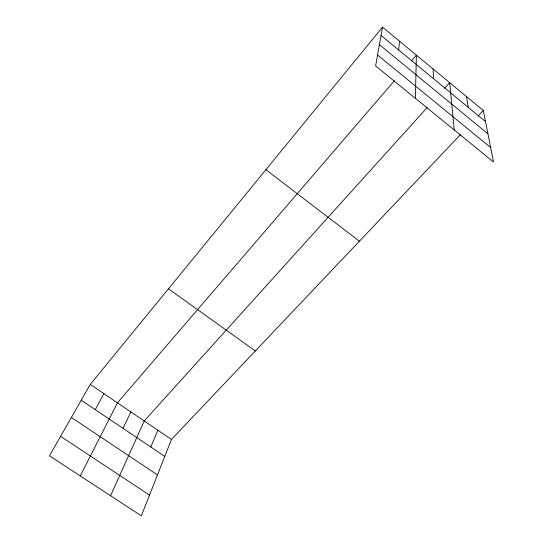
<?xml version="1.0" encoding="UTF-8"?>
<svg xmlns="http://www.w3.org/2000/svg" width="543" height="543" viewBox="0 0 543 543"><rect width="100%" height="100%" fill="white"/><g stroke="black" fill="none" stroke-linecap="round" stroke-linejoin="round"><path stroke-width="0.81" d="M415.368 98.303L416.393 55.155L411.424 60.938M398.691 49.99L399.539 41.22M382.523 27.15L375.627 65.913L493.512 161.99L483.311 110.487L382.523 27.15L90.274 384.403L49.488 455.801L141.336 515.85L171.459 439.457L460.376 134.684M150.818 447.018L157.891 430.253M110.575 495.739L144.228 420.988L427.144 107.602M123.03 428.325L130.877 411.94M80.262 475.926L117.431 402.825L394.313 80.839M95.269 409.653L103.903 393.648M444.595 88.271L449.658 82.665L454.274 130.015M478.152 115.93L483.311 110.487M60.606 436.348L149.529 495.073M71.384 417.486L157.484 474.894M81.246 400.218L164.773 456.405M90.274 384.403L171.459 439.457M168.479 288.808L255.332 350.975M265.907 169.708L359.391 241.207M377.561 55.013L490.648 147.553M379.401 44.689L487.94 133.849M381.043 35.444L485.503 121.551M466.559 96.64L468.161 107.256M433.104 68.975L433.49 78.681"/></g></svg>
